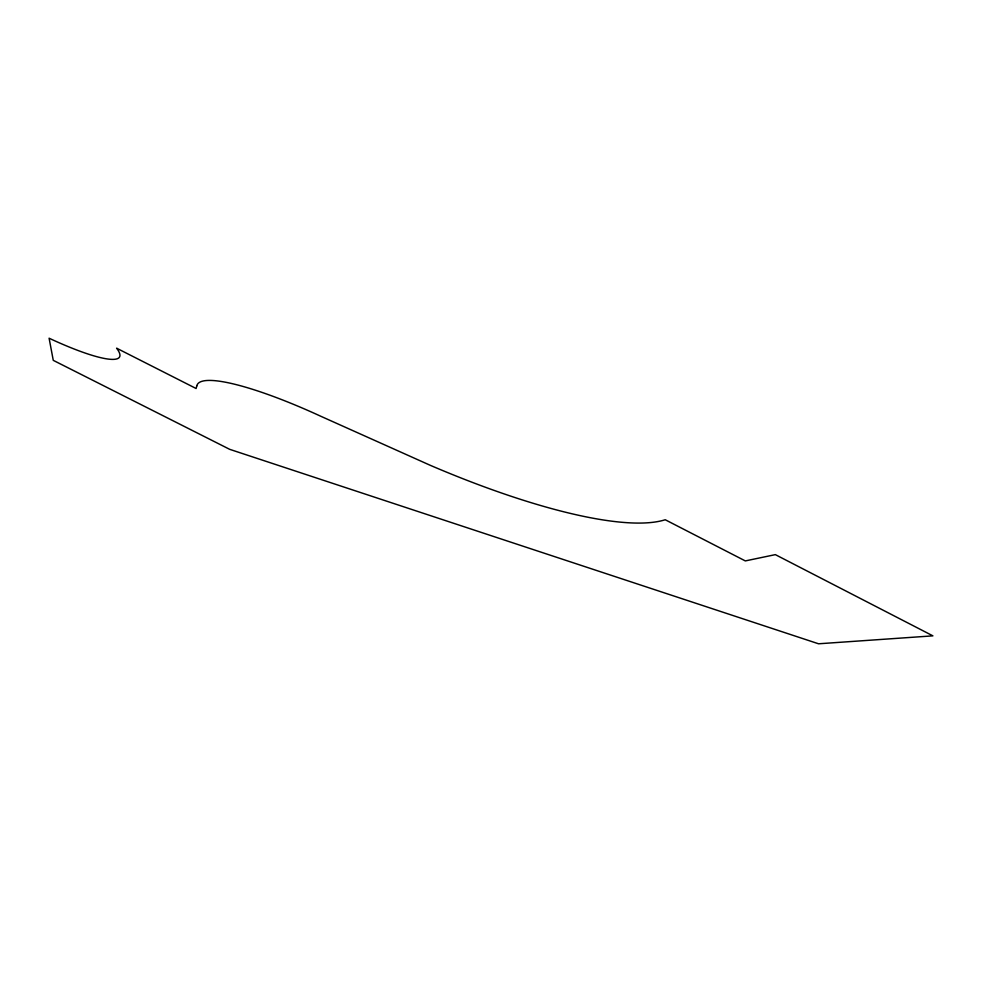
<?xml version="1.0" encoding="UTF-8"?>
<svg xmlns="http://www.w3.org/2000/svg" width="982" height="982" viewBox="0 0 982 982"><rect width="100%" height="100%" fill="white"/><g stroke="black" fill="none" stroke-linecap="round" stroke-linejoin="round"><path stroke-width="1.47" d="M196.793 385.914L196.105 388.504L116.6 348.18A104.153 17.836 28.3 0 1 49.1 338.213L53.261 360.345L229.702 449.339L818.558 643.787L932.9 635.857L775.338 554.634L745.313 560.918L665.231 519.748A313.098 75.565 26.3 0 1 430.546 465.431L321.004 416.356A148.098 27.054 26.4 0 0 196.793 385.914"/></g></svg>
